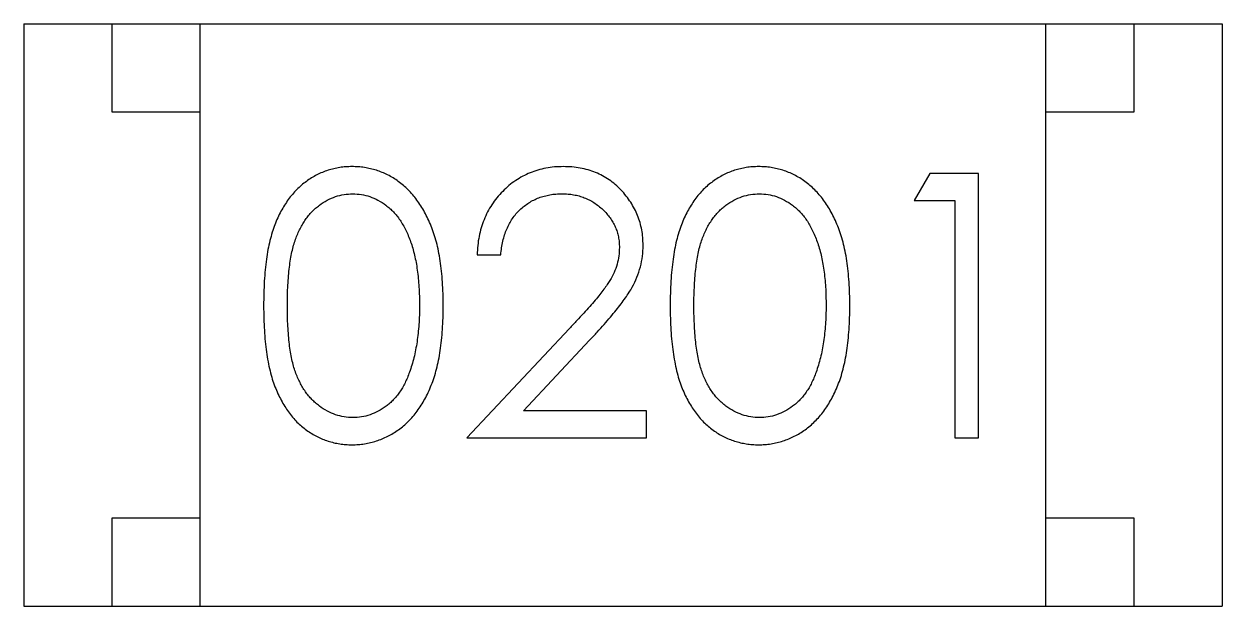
# Model space of a CAD drawing. Header units: millimetres. Extents: x 563 to 681, y 173 to 284.
# Drawn here: x 626.775 to 627.455, y 185.594 to 185.924 of the extents above; entities that cross this region are included whole.
import ezdxf

# ---------------------------------------------------------------- set-up
doc = ezdxf.new("R2010")
doc.units = ezdxf.units.MM
doc.header["$LTSCALE"] = 30.734
doc.layers.get('0').update_dxf_attribs({"linetype": 'CONTINUOUS'})

msp = doc.modelspace()

# ---------------------------------------------------------------- linework, layer by layer
at = {"linetype": 'Continuous'}
for p, q in [((626.77491, 185.92443), (626.77491, 185.59443)), ((626.77491, 185.92443), (627.45491, 185.92443)), ((626.82491, 185.87443), (626.82491, 185.92443)), ((626.87491, 185.59443), (626.87491, 185.92443)), ((627.35491, 185.59443), (627.35491, 185.92443)), ((627.40491, 185.92443), (627.40491, 185.87443)), ((627.45491, 185.92443), (627.45491, 185.59443)), ((626.87491, 185.87443), (626.82491, 185.87443)), ((627.40491, 185.87443), (627.35491, 185.87443)), ((627.28898, 185.83971), (627.28018, 185.82433)), ((627.31672, 185.83971), (627.28898, 185.83971)), ((627.31672, 185.68971), (627.31672, 185.83971)), ((627.28018, 185.82433), (627.30326, 185.82433)), ((627.30326, 185.82433), (627.30326, 185.68971)), ((627.0321, 185.79356), (627.04556, 185.79356)), ((627.08451, 185.75179), (627.02633, 185.68971)), ((627.05845, 185.7051), (627.09598, 185.74515)), ((627.12826, 185.7051), (627.05845, 185.7051)), ((627.12826, 185.68971), (627.12826, 185.7051)), ((627.02633, 185.68971), (627.12826, 185.68971)), ((627.30326, 185.68971), (627.31672, 185.68971)), ((626.82491, 185.59443), (626.82491, 185.64443)), ((626.82491, 185.64443), (626.87491, 185.64443)), ((627.35491, 185.64443), (627.40491, 185.64443)), ((627.40491, 185.64443), (627.40491, 185.59443)), ((626.77491, 185.59443), (627.45491, 185.59443))]:
    msp.add_line(p, q, dxfattribs=at)
for points, knots in [([(626.9611, 185.84356), (626.95992, 185.84354), (626.95758, 185.8435), (626.95413, 185.84309), (626.95076, 185.84244), (626.94747, 185.84149), (626.94425, 185.84034), (626.94114, 185.83887), (626.93811, 185.83715), (626.93515, 185.83521), (626.93235, 185.83299), (626.92967, 185.83055), (626.92722, 185.82782), (626.92488, 185.82487), (626.92274, 185.82165), (626.9207, 185.81821), (626.91888, 185.81451), (626.91721, 185.81054), (626.91573, 185.80623), (626.91445, 185.80153), (626.91333, 185.79642), (626.91249, 185.79088), (626.9118, 185.78492), (626.91129, 185.77853), (626.91099, 185.77173), (626.91096, 185.76706), (626.91095, 185.76465)], [0, 0, 0, 0, 0.033742, 0.066533, 0.099153, 0.13154, 0.164087, 0.196563, 0.229707, 0.263315, 0.297504, 0.331686, 0.366482, 0.4021, 0.438958, 0.476748, 0.515985, 0.556589, 0.599519, 0.645765, 0.695487, 0.748721, 0.805687, 0.866754, 0.931405, 1, 1, 1, 1]), ([(627.01287, 185.76465), (627.01284, 185.76696), (627.01279, 185.77145), (627.0125, 185.77801), (627.01196, 185.78422), (627.01122, 185.79006), (627.01026, 185.79554), (627.00911, 185.80066), (627.00768, 185.80541), (627.0061, 185.80984), (627.00427, 185.81392), (627.00237, 185.81776), (627.00024, 185.82131), (626.99801, 185.82462), (626.99558, 185.82764), (626.99303, 185.83042), (626.99031, 185.83294), (626.98743, 185.83517), (626.98445, 185.83717), (626.98136, 185.83887), (626.97819, 185.84033), (626.97493, 185.8415), (626.9716, 185.84243), (626.96817, 185.8431), (626.96466, 185.8435), (626.96229, 185.84354), (626.9611, 185.84356)], [0, 0, 0, 0, 0.065278, 0.127205, 0.186168, 0.241675, 0.294115, 0.343609, 0.390387, 0.434463, 0.476646, 0.517002, 0.555936, 0.593716, 0.630057, 0.665601, 0.700745, 0.734917, 0.768681, 0.802087, 0.834849, 0.867433, 0.900138, 0.932806, 0.966212, 1, 1, 1, 1]), ([(627.08102, 185.84356), (627.07935, 185.84352), (627.07605, 185.84345), (627.07122, 185.84277), (627.0666, 185.84165), (627.06216, 185.84014), (627.05796, 185.83812), (627.05394, 185.8357), (627.05011, 185.83285), (627.04656, 185.82954), (627.04329, 185.82593), (627.04041, 185.82203), (627.03798, 185.81788), (627.03596, 185.81348), (627.03432, 185.80886), (627.03317, 185.80397), (627.03236, 185.79885), (627.03219, 185.79535), (627.0321, 185.79356)], [0, 0, 0, 0, 0.06445, 0.126725, 0.187421, 0.247417, 0.306749, 0.366595, 0.427749, 0.490235, 0.553031, 0.614805, 0.676505, 0.738096, 0.801021, 0.864897, 0.931209, 1, 1, 1, 1]), ([(627.12633, 185.79897), (627.12629, 185.80045), (627.1262, 185.80337), (627.12563, 185.80768), (627.12462, 185.81183), (627.12329, 185.81585), (627.12148, 185.81969), (627.11931, 185.82339), (627.11678, 185.82697), (627.11384, 185.83032), (627.11064, 185.83346), (627.10709, 185.83613), (627.10335, 185.83843), (627.09936, 185.84035), (627.0951, 185.84178), (627.09061, 185.8428), (627.0859, 185.84345), (627.08267, 185.84352), (627.08102, 185.84356)], [0, 0, 0, 0, 0.06271, 0.123347, 0.183401, 0.242828, 0.302097, 0.36242, 0.423725, 0.487032, 0.550491, 0.612709, 0.674265, 0.73617, 0.799211, 0.863483, 0.930525, 1, 1, 1, 1]), ([(627.19187, 185.84356), (627.19068, 185.84354), (627.18835, 185.8435), (627.1849, 185.84309), (627.18153, 185.84244), (627.17824, 185.84149), (627.17502, 185.84034), (627.1719, 185.83887), (627.16888, 185.83715), (627.16592, 185.83521), (627.16312, 185.83299), (627.16044, 185.83055), (627.15798, 185.82782), (627.15565, 185.82487), (627.15351, 185.82165), (627.15147, 185.81821), (627.14965, 185.81451), (627.14798, 185.81054), (627.1465, 185.80623), (627.14522, 185.80153), (627.1441, 185.79642), (627.14326, 185.79088), (627.14257, 185.78492), (627.14206, 185.77853), (627.14176, 185.77173), (627.14173, 185.76706), (627.14172, 185.76465)], [0, 0, 0, 0, 0.033742, 0.066533, 0.099153, 0.13154, 0.164087, 0.196563, 0.229707, 0.263315, 0.297504, 0.331686, 0.366482, 0.4021, 0.438958, 0.476748, 0.515985, 0.556589, 0.599519, 0.645765, 0.695487, 0.748721, 0.805687, 0.866754, 0.931405, 1, 1, 1, 1]), ([(627.24364, 185.76465), (627.24361, 185.76696), (627.24356, 185.77145), (627.24327, 185.77801), (627.24273, 185.78422), (627.24199, 185.79006), (627.24103, 185.79554), (627.23988, 185.80066), (627.23845, 185.80541), (627.23687, 185.80984), (627.23504, 185.81392), (627.23314, 185.81776), (627.23101, 185.82131), (627.22878, 185.82462), (627.22635, 185.82764), (627.22379, 185.83042), (627.22108, 185.83294), (627.21819, 185.83517), (627.21522, 185.83717), (627.21213, 185.83887), (627.20896, 185.84033), (627.2057, 185.8415), (627.20237, 185.84243), (627.19894, 185.8431), (627.19543, 185.8435), (627.19306, 185.84354), (627.19187, 185.84356)], [0, 0, 0, 0, 0.065278, 0.127205, 0.186168, 0.241675, 0.294115, 0.343609, 0.390387, 0.434463, 0.476646, 0.517002, 0.555936, 0.593716, 0.630057, 0.665601, 0.700745, 0.734917, 0.768681, 0.802087, 0.834849, 0.867433, 0.900138, 0.932806, 0.966212, 1, 1, 1, 1]), ([(626.92441, 185.76471), (626.92441, 185.76673), (626.92442, 185.77064), (626.92469, 185.7763), (626.92502, 185.78158), (626.92555, 185.78648), (626.92614, 185.79101), (626.92698, 185.79514), (626.92788, 185.7989), (626.92898, 185.80231), (626.93022, 185.80543), (626.93157, 185.80833), (626.93307, 185.81103), (626.93471, 185.81354), (626.93645, 185.81587), (626.93834, 185.818), (626.94036, 185.81994), (626.94322, 185.82219), (626.94696, 185.82454), (626.95166, 185.82668), (626.95657, 185.82791), (626.95989, 185.82809), (626.96155, 185.82818)], [0, 0, 0, 0, 0.073302, 0.142286, 0.206253, 0.266017, 0.321612, 0.372532, 0.419497, 0.462398, 0.502825, 0.541489, 0.579034, 0.615143, 0.650298, 0.684912, 0.718701, 0.752189, 0.817245, 0.879117, 0.939613, 1, 1, 1, 1]), ([(626.96155, 185.82818), (626.96319, 185.82809), (626.96647, 185.82791), (626.97132, 185.82668), (626.97599, 185.82453), (626.97974, 185.82219), (626.9826, 185.8199), (626.98465, 185.8179), (626.98661, 185.81568), (626.98841, 185.8132), (626.99009, 185.81048), (626.99165, 185.80754), (626.9931, 185.80436), (626.99442, 185.80094), (626.99557, 185.79726), (626.99665, 185.79336), (626.99746, 185.78919), (626.9982, 185.78478), (626.99871, 185.78011), (626.99916, 185.77521), (626.99934, 185.77004), (626.99939, 185.76652), (626.99941, 185.76471)], [0, 0, 0, 0, 0.059689, 0.119507, 0.181075, 0.246162, 0.279894, 0.314468, 0.350403, 0.387474, 0.426147, 0.466624, 0.508745, 0.553328, 0.600058, 0.649177, 0.700552, 0.754894, 0.811825, 0.871514, 0.934319, 1, 1, 1, 1]), ([(627.04556, 185.79356), (627.04569, 185.7949), (627.04594, 185.7975), (627.04669, 185.80127), (627.04763, 185.80483), (627.04886, 185.80815), (627.05038, 185.81123), (627.05212, 185.8141), (627.05411, 185.81674), (627.05637, 185.81911), (627.05883, 185.82123), (627.06145, 185.82311), (627.06423, 185.82468), (627.06716, 185.82594), (627.07024, 185.82694), (627.07347, 185.82766), (627.07685, 185.82808), (627.07916, 185.82814), (627.08033, 185.82818)], [0, 0, 0, 0, 0.073648, 0.143686, 0.210962, 0.275557, 0.338064, 0.399311, 0.4594, 0.51934, 0.579024, 0.637809, 0.695959, 0.754122, 0.813113, 0.873453, 0.935561, 1, 1, 1, 1]), ([(627.08033, 185.82818), (627.08145, 185.82815), (627.08366, 185.82809), (627.08688, 185.82766), (627.08999, 185.82697), (627.09295, 185.82597), (627.09579, 185.82471), (627.0985, 185.82316), (627.10105, 185.82131), (627.10347, 185.81923), (627.10567, 185.81695), (627.10757, 185.81452), (627.10922, 185.81201), (627.11057, 185.80937), (627.1116, 185.80662), (627.11232, 185.80376), (627.11279, 185.80081), (627.11284, 185.79879), (627.11287, 185.79777)], [0, 0, 0, 0, 0.068027, 0.133505, 0.19695, 0.26027, 0.322741, 0.384982, 0.448465, 0.513424, 0.578224, 0.640011, 0.700094, 0.760067, 0.819012, 0.877878, 0.938035, 1, 1, 1, 1]), ([(627.15518, 185.76471), (627.15518, 185.76673), (627.15519, 185.77064), (627.15546, 185.7763), (627.15579, 185.78158), (627.15632, 185.78648), (627.15691, 185.79101), (627.15775, 185.79514), (627.15865, 185.7989), (627.15975, 185.80231), (627.16099, 185.80543), (627.16234, 185.80833), (627.16384, 185.81103), (627.16547, 185.81354), (627.16722, 185.81587), (627.16911, 185.818), (627.17113, 185.81994), (627.17399, 185.82219), (627.17773, 185.82454), (627.18243, 185.82668), (627.18734, 185.82791), (627.19066, 185.82809), (627.19232, 185.82818)], [0, 0, 0, 0, 0.073302, 0.142286, 0.206253, 0.266017, 0.321612, 0.372532, 0.419497, 0.462398, 0.502825, 0.541489, 0.579034, 0.615143, 0.650298, 0.684912, 0.718701, 0.752189, 0.817245, 0.879117, 0.939613, 1, 1, 1, 1]), ([(627.19232, 185.82818), (627.19396, 185.82809), (627.19724, 185.82791), (627.20209, 185.82668), (627.20676, 185.82453), (627.21051, 185.82219), (627.21337, 185.8199), (627.21542, 185.8179), (627.21738, 185.81568), (627.21918, 185.8132), (627.22086, 185.81048), (627.22241, 185.80754), (627.22387, 185.80436), (627.22519, 185.80094), (627.22634, 185.79726), (627.22742, 185.79336), (627.22823, 185.78919), (627.22897, 185.78478), (627.22948, 185.78011), (627.22993, 185.77521), (627.23011, 185.77004), (627.23016, 185.76652), (627.23018, 185.76471)], [0, 0, 0, 0, 0.059689, 0.119507, 0.181075, 0.246162, 0.279894, 0.314468, 0.350403, 0.387474, 0.426147, 0.466624, 0.508745, 0.553328, 0.600058, 0.649177, 0.700552, 0.754894, 0.811825, 0.871514, 0.934319, 1, 1, 1, 1]), ([(627.11287, 185.79777), (627.11281, 185.79614), (627.11268, 185.7929), (627.11165, 185.78812), (627.10994, 185.78346), (627.10796, 185.77966), (627.10592, 185.77654), (627.10403, 185.77385), (627.10168, 185.77093), (627.09903, 185.76764), (627.09595, 185.7641), (627.09249, 185.76026), (627.08864, 185.75611), (627.08592, 185.75327), (627.08451, 185.75179)], [0, 0, 0, 0, 0.088014, 0.174976, 0.2638, 0.355443, 0.406413, 0.465519, 0.533076, 0.609353, 0.693899, 0.787171, 0.889197, 1, 1, 1, 1]), ([(627.09598, 185.74515), (627.09742, 185.74669), (627.10019, 185.74966), (627.10414, 185.75401), (627.1077, 185.75815), (627.11089, 185.76203), (627.11375, 185.76565), (627.11621, 185.76904), (627.11832, 185.77218), (627.12065, 185.77601), (627.12296, 185.78075), (627.12489, 185.78665), (627.12612, 185.79274), (627.12626, 185.79688), (627.12633, 185.79897)], [0, 0, 0, 0, 0.09953, 0.192079, 0.277712, 0.357454, 0.429648, 0.495771, 0.555538, 0.608657, 0.707578, 0.804328, 0.901298, 1, 1, 1, 1]), ([(626.91095, 185.76465), (626.91096, 185.76227), (626.91099, 185.75763), (626.9113, 185.75086), (626.91179, 185.74451), (626.91252, 185.73857), (626.91342, 185.73303), (626.91447, 185.72788), (626.9158, 185.72316), (626.9173, 185.71883), (626.919, 185.71483), (626.92086, 185.71111), (626.92287, 185.70764), (626.92505, 185.70444), (626.92735, 185.70146), (626.92982, 185.69873), (626.93248, 185.6963), (626.93527, 185.6941), (626.9382, 185.69218), (626.94121, 185.6905), (626.9443, 185.68903), (626.9475, 185.68791), (626.95077, 185.68699), (626.95413, 185.68633), (626.95758, 185.68593), (626.95992, 185.68589), (626.9611, 185.68587)], [0, 0, 0, 0, 0.068113, 0.132564, 0.193427, 0.250218, 0.303569, 0.353576, 0.400235, 0.443586, 0.484619, 0.524292, 0.56238, 0.599049, 0.63494, 0.669782, 0.704009, 0.737842, 0.771098, 0.803896, 0.836415, 0.868639, 0.900715, 0.933378, 0.966213, 1, 1, 1, 1]), ([(626.96155, 185.70125), (626.9599, 185.70134), (626.95659, 185.7015), (626.95172, 185.7028), (626.94698, 185.70487), (626.94322, 185.70725), (626.94037, 185.70956), (626.93831, 185.71148), (626.93642, 185.71363), (626.93464, 185.71594), (626.93301, 185.71845), (626.93155, 185.72116), (626.93019, 185.72406), (626.92895, 185.72717), (626.92785, 185.73058), (626.92693, 185.73435), (626.92617, 185.7385), (626.92549, 185.743), (626.92504, 185.7479), (626.92468, 185.75317), (626.92442, 185.75882), (626.92441, 185.76271), (626.92441, 185.76471)], [0, 0, 0, 0, 0.060034, 0.120278, 0.182348, 0.247919, 0.281641, 0.315701, 0.350322, 0.385703, 0.421819, 0.459196, 0.497866, 0.538301, 0.58121, 0.628183, 0.679403, 0.734699, 0.794074, 0.858416, 0.927049, 1, 1, 1, 1]), ([(626.9611, 185.68587), (626.96229, 185.68589), (626.96467, 185.68592), (626.96818, 185.68637), (626.97162, 185.68702), (626.97497, 185.68795), (626.97822, 185.68918), (626.98142, 185.6906), (626.98451, 185.69237), (626.98753, 185.69434), (626.99042, 185.6966), (626.99314, 185.69913), (626.99575, 185.7019), (626.99815, 185.70496), (627.0004, 185.70826), (627.00247, 185.71182), (627.0044, 185.71562), (627.00618, 185.71969), (627.0078, 185.72407), (627.00911, 185.72883), (627.01029, 185.73392), (627.01126, 185.73936), (627.01195, 185.74518), (627.01251, 185.75135), (627.01279, 185.75789), (627.01284, 185.76236), (627.01287, 185.76465)], [0, 0, 0, 0, 0.033824, 0.067298, 0.10028, 0.133019, 0.165736, 0.198792, 0.232372, 0.266409, 0.301016, 0.336196, 0.371972, 0.408574, 0.446394, 0.485225, 0.525372, 0.567224, 0.611081, 0.65775, 0.70702, 0.759235, 0.814484, 0.873227, 0.934937, 1, 1, 1, 1]), ([(626.99941, 185.76471), (626.99939, 185.76291), (626.99936, 185.75936), (626.99909, 185.75414), (626.99863, 185.74912), (626.99805, 185.7443), (626.99722, 185.7397), (626.99628, 185.73528), (626.9951, 185.73106), (626.99418, 185.72834), (626.99373, 185.727)], [0, 0, 0, 0, 0.141157, 0.277773, 0.409244, 0.535676, 0.657497, 0.775458, 0.889412, 1, 1, 1, 1]), ([(627.14172, 185.76465), (627.14173, 185.76227), (627.14176, 185.75763), (627.14206, 185.75086), (627.14256, 185.74451), (627.14329, 185.73857), (627.14418, 185.73303), (627.14524, 185.72788), (627.14657, 185.72316), (627.14807, 185.71883), (627.14977, 185.71483), (627.15163, 185.71111), (627.15364, 185.70764), (627.15582, 185.70444), (627.15812, 185.70146), (627.16059, 185.69873), (627.16325, 185.6963), (627.16604, 185.6941), (627.16897, 185.69218), (627.17198, 185.6905), (627.17507, 185.68903), (627.17827, 185.68791), (627.18154, 185.68699), (627.1849, 185.68633), (627.18835, 185.68593), (627.19068, 185.68589), (627.19187, 185.68587)], [0, 0, 0, 0, 0.068113, 0.132564, 0.193427, 0.250218, 0.303569, 0.353576, 0.400235, 0.443586, 0.484619, 0.524292, 0.56238, 0.599049, 0.63494, 0.669782, 0.704009, 0.737842, 0.771098, 0.803896, 0.836415, 0.868639, 0.900715, 0.933378, 0.966213, 1, 1, 1, 1]), ([(627.19232, 185.70125), (627.19067, 185.70134), (627.18736, 185.7015), (627.18249, 185.7028), (627.17775, 185.70487), (627.17399, 185.70725), (627.17114, 185.70956), (627.16908, 185.71148), (627.16719, 185.71363), (627.16541, 185.71594), (627.16378, 185.71845), (627.16232, 185.72116), (627.16096, 185.72406), (627.15972, 185.72717), (627.15862, 185.73058), (627.1577, 185.73435), (627.15694, 185.7385), (627.15626, 185.743), (627.15581, 185.7479), (627.15545, 185.75317), (627.15519, 185.75882), (627.15518, 185.76271), (627.15518, 185.76471)], [0, 0, 0, 0, 0.060034, 0.120278, 0.182348, 0.247919, 0.281641, 0.315701, 0.350322, 0.385703, 0.421819, 0.459196, 0.497866, 0.538301, 0.58121, 0.628183, 0.679403, 0.734699, 0.794074, 0.858416, 0.927049, 1, 1, 1, 1]), ([(627.19187, 185.68587), (627.19306, 185.68589), (627.19544, 185.68592), (627.19895, 185.68637), (627.20239, 185.68702), (627.20574, 185.68795), (627.20899, 185.68918), (627.21219, 185.6906), (627.21528, 185.69237), (627.2183, 185.69434), (627.22118, 185.6966), (627.22391, 185.69913), (627.22652, 185.7019), (627.22892, 185.70496), (627.23117, 185.70826), (627.23324, 185.71182), (627.23517, 185.71562), (627.23695, 185.71969), (627.23857, 185.72407), (627.23988, 185.72883), (627.24106, 185.73392), (627.24203, 185.73936), (627.24272, 185.74518), (627.24328, 185.75135), (627.24356, 185.75789), (627.24361, 185.76236), (627.24364, 185.76465)], [0, 0, 0, 0, 0.033824, 0.067298, 0.10028, 0.133019, 0.165736, 0.198792, 0.232372, 0.266409, 0.301016, 0.336196, 0.371972, 0.408574, 0.446394, 0.485225, 0.525372, 0.567224, 0.611081, 0.65775, 0.70702, 0.759235, 0.814484, 0.873227, 0.934937, 1, 1, 1, 1]), ([(627.23018, 185.76471), (627.23016, 185.76291), (627.23013, 185.75936), (627.22986, 185.75414), (627.2294, 185.74912), (627.22882, 185.7443), (627.22799, 185.7397), (627.22705, 185.73528), (627.22587, 185.73106), (627.22495, 185.72834), (627.2245, 185.727)], [0, 0, 0, 0, 0.141157, 0.277773, 0.409244, 0.535676, 0.657497, 0.775458, 0.889412, 1, 1, 1, 1]), ([(626.99373, 185.727), (626.99334, 185.72596), (626.99258, 185.72391), (626.99125, 185.72098), (626.98979, 185.71825), (626.98819, 185.71573), (626.98644, 185.71342), (626.98459, 185.71128), (626.98258, 185.70937), (626.97977, 185.70712), (626.97608, 185.70477), (626.97138, 185.70278), (626.96653, 185.70146), (626.96321, 185.70132), (626.96155, 185.70125)], [0, 0, 0, 0, 0.075949, 0.148549, 0.218996, 0.286119, 0.351826, 0.416074, 0.478265, 0.540325, 0.660405, 0.774606, 0.887187, 1, 1, 1, 1]), ([(627.2245, 185.727), (627.22411, 185.72596), (627.22335, 185.72391), (627.22202, 185.72098), (627.22056, 185.71825), (627.21896, 185.71573), (627.21721, 185.71342), (627.21536, 185.71128), (627.21335, 185.70937), (627.21054, 185.70712), (627.20685, 185.70477), (627.20215, 185.70278), (627.1973, 185.70146), (627.19398, 185.70132), (627.19232, 185.70125)], [0, 0, 0, 0, 0.075949, 0.148549, 0.218996, 0.286119, 0.351826, 0.416074, 0.478265, 0.540325, 0.660405, 0.774606, 0.887187, 1, 1, 1, 1])]:
    msp.add_open_spline(points, degree=3, knots=knots, dxfattribs=at)

doc.saveas('drawing.dxf')
